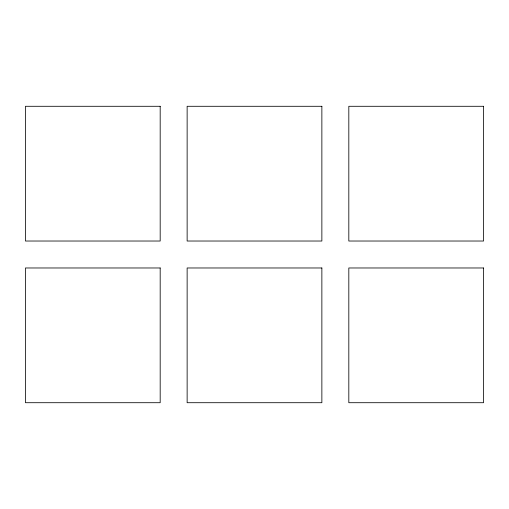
<?xml version="1.0" encoding="UTF-8"?>
<svg xmlns="http://www.w3.org/2000/svg" width="509" height="509" viewBox="0 0 509 509"><rect width="100%" height="100%" fill="white"/><g stroke="black" fill="none" stroke-linecap="round" stroke-linejoin="round"><path stroke-width="0.76" d="M160.182 106.292L25.45 106.292L25.45 241.024L160.182 241.024L160.182 106.292M321.866 106.292L187.134 106.292L187.134 241.024L321.866 241.024L321.866 106.292M483.55 106.292L348.818 106.292L348.818 241.024L483.55 241.024L483.55 106.292M160.182 267.976L25.45 267.976L25.45 402.708L160.182 402.708L160.182 267.976M321.866 267.976L187.134 267.976L187.134 402.708L321.866 402.708L321.866 267.976M483.55 267.976L348.818 267.976L348.818 402.708L483.55 402.708L483.55 267.976"/></g></svg>
